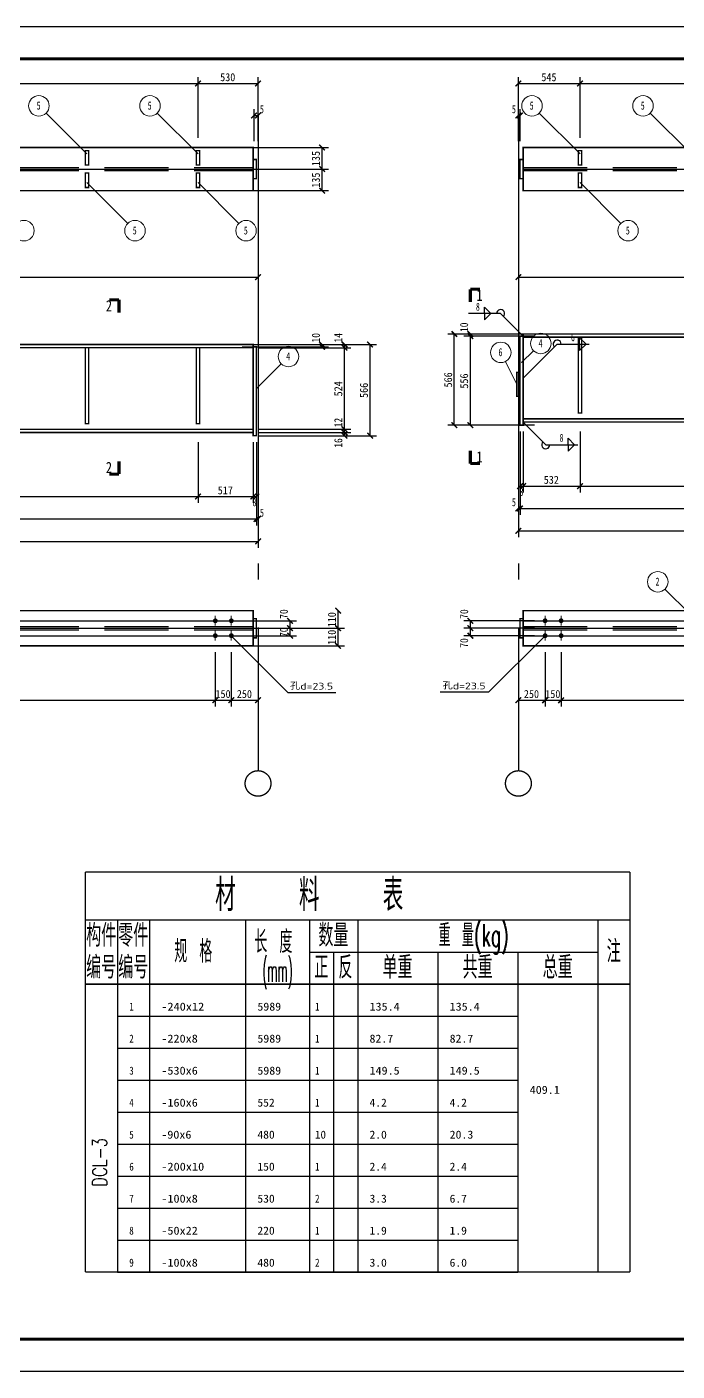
# Model space of a CAD drawing. Extents: x 69728788 to 149766163, y 20718153 to 43663798.
# Drawn here: x 74865001 to 74885297, y 20988016 to 21030016 of the extents above; entities that cross this region are included whole.
import ezdxf
from ezdxf.enums import TextEntityAlignment as Align

# ---------------------------------------------------------------- set-up
doc = ezdxf.new("R2010")
doc.units = 0
doc.header["$LTSCALE"] = 1000
doc.header["$MEASUREMENT"] = 0
doc.linetypes.add('2', pattern=[16, 12.5, -1.5, 0.5, -1.5])
doc.linetypes.add('5', pattern=[5.6, 2, -0.8, 2, -0.8])
for name, color, linetype in [('10', 7, 'CONTINUOUS'), ('320', 2, 'CONTINUOUS'), ('PUB_TITLE', 4, 'CONTINUOUS'), ('TC', 151, 'CONTINUOUS'), ('尺寸标注', 253, 'CONTINUOUS'), ('焊缝标注', 253, 'CONTINUOUS'), ('螺栓孔标注', 253, 'CONTINUOUS'), ('详图符号', 253, '2'), ('轴线__尺寸数字', 4, 'CONTINUOUS')]:
    doc.layers.add(name, color=color, linetype=linetype)
doc.layers.add('编号标注', color=9, linetype='CONTINUOUS', lineweight=18)
doc.styles.add('DIM_FONT', font='SIMPLEX.shx', dxfattribs={"width": 0.8})
doc.styles.add('HZ', font='txt', dxfattribs={"width": 0.7, "height": 5, "bigfont": 'STF:宋体'})
doc.styles.add('PkpmHz', font='Pkpmeng', dxfattribs={"width": 0.7, "bigfont": 'hztxt'})

msp = doc.modelspace()

# ---------------------------------------------------------------- linework, layer by layer
at = {"layer": '10', "const_width": 95}
for points in [[(74878843.8, 21021820.3), (74878843.8, 21021420.3)], [(74878843.8, 21021820.3), (74879143.8, 21021820.3)], [(74867875.9, 21021492), (74867575.9, 21021492)], [(74867875.9, 21021492), (74867875.9, 21021092)], [(74878843.8, 21016370.3), (74878843.8, 21016770.3)], [(74867875.9, 21016042), (74867875.9, 21016442)], [(74878843.8, 21016370.3), (74879143.8, 21016370.3)], [(74867875.9, 21016042), (74867575.9, 21016042)]]:
    msp.add_lwpolyline(points, dxfattribs=at)
at = {"layer": '320', "color": 253, "linetype": '5'}
for p, q in [((74847819.2, 21025624.2), (74872065.9, 21025624.2)), ((74880493.8, 21025624.2), (74904783.8, 21025624.2)), ((74847819.2, 21025524.2), (74872065.9, 21025524.2)), ((74880493.8, 21025524.2), (74904783.8, 21025524.2)), ((74847819.2, 21011277.5), (74872065.9, 21011277.5)), ((74847819.2, 21011177.5), (74872065.9, 21011177.5)), ((74880493.8, 21011277.5), (74904783.8, 21011277.5)), ((74880493.8, 21011177.5), (74904783.8, 21011177.5))]:
    msp.add_line(p, q, dxfattribs=at)
at = {"layer": '320', "const_width": 45}
for points in [[(74847819.2, 21026249.2), (74872065.9, 21026249.2), (74872065.9, 21024899.2), (74847819.2, 21024899.2), (74847819.2, 21026249.2)], [(74866825.9, 21026149.2), (74866925.9, 21026149.2), (74866925.9, 21025699.2), (74866825.9, 21025699.2), (74866825.9, 21026149.2)], [(74870292.6, 21026149.2), (74870392.6, 21026149.2), (74870392.6, 21025699.2), (74870292.6, 21025699.2), (74870292.6, 21026149.2)], [(74880493.8, 21026249.2), (74904783.8, 21026249.2), (74904783.8, 21024899.2), (74880493.8, 21024899.2), (74880493.8, 21026249.2)], [(74882217.1, 21026149.2), (74882317.1, 21026149.2), (74882317.1, 21025699.2), (74882217.1, 21025699.2), (74882217.1, 21026149.2)], [(74872065.9, 21025874.2), (74872165.9, 21025874.2), (74872165.9, 21025274.2), (74872065.9, 21025274.2), (74872065.9, 21025874.2)], [(74880393.8, 21025874.2), (74880493.8, 21025874.2), (74880493.8, 21025274.2), (74880393.8, 21025274.2), (74880393.8, 21025874.2)], [(74866825.9, 21025449.2), (74866925.9, 21025449.2), (74866925.9, 21024999.2), (74866825.9, 21024999.2), (74866825.9, 21025449.2)], [(74870292.6, 21025449.2), (74870392.6, 21025449.2), (74870392.6, 21024999.2), (74870292.6, 21024999.2), (74870292.6, 21025449.2)], [(74882217.1, 21025449.2), (74882317.1, 21025449.2), (74882317.1, 21024999.2), (74882217.1, 21024999.2), (74882217.1, 21025449.2)], [(74880393.8, 21020350.3), (74880493.8, 21020350.3), (74880493.8, 21017570.3), (74880393.8, 21017570.3), (74880393.8, 21020350.3)], [(74880493.8, 21020420.3), (74904783.8, 21020420.3), (74904783.8, 21020320.3), (74880493.8, 21020320.3), (74880493.8, 21020420.3)], [(74882217.1, 21020320.3), (74882317.1, 21020320.3), (74882317.1, 21017950.3), (74882217.1, 21017950.3), (74882217.1, 21020320.3)], [(74847819.2, 21020092), (74872065.9, 21020092), (74872065.9, 21019992), (74847819.2, 21019992), (74847819.2, 21020092)], [(74866825.9, 21019992), (74866925.9, 21019992), (74866925.9, 21017622), (74866825.9, 21017622), (74866825.9, 21019992)], [(74870292.6, 21019992), (74870392.6, 21019992), (74870392.6, 21017622), (74870292.6, 21017622), (74870292.6, 21019992)], [(74872065.9, 21020022), (74872165.9, 21020022), (74872165.9, 21017242), (74872065.9, 21017242), (74872065.9, 21020022)], [(74880293.8, 21019220.3), (74880393.8, 21019220.3), (74880393.8, 21018470.3), (74880293.8, 21018470.3), (74880293.8, 21019220.3)], [(74880493.8, 21017770.3), (74904783.8, 21017770.3), (74904783.8, 21017670.3), (74880493.8, 21017670.3), (74880493.8, 21017770.3)], [(74847819.2, 21017442), (74872065.9, 21017442), (74872065.9, 21017342), (74847819.2, 21017342), (74847819.2, 21017442)], [(74847819.2, 21011777.5), (74872065.9, 21011777.5), (74872065.9, 21010677.5), (74847819.2, 21010677.5), (74847819.2, 21011777.5)], [(74880493.8, 21011777.5), (74904783.8, 21011777.5), (74904783.8, 21010677.5), (74880493.8, 21010677.5), (74880493.8, 21011777.5)], [(74872065.9, 21011527.5), (74872165.9, 21011527.5), (74872165.9, 21010927.5), (74872065.9, 21010927.5), (74872065.9, 21011527.5)], [(74880393.8, 21011527.5), (74880493.8, 21011527.5), (74880493.8, 21010927.5), (74880393.8, 21010927.5), (74880393.8, 21011527.5)]]:
    msp.add_lwpolyline(points, dxfattribs=at)
at = {"layer": 'PUB_TITLE'}
msp.add_lwpolyline([(74842796.3, 20988016.2), (74931996.3, 20988016.2), (74931996.3, 21030016.2), (74842796.3, 21030016.2)], close=True, dxfattribs=at)
at = {"layer": 'PUB_TITLE', "const_width": 100}
msp.add_lwpolyline([(74845296.3, 20989016.2), (74930996.3, 20989016.2), (74930996.3, 21029016.2), (74845296.3, 21029016.2)], close=True, dxfattribs=at)
at = {"layer": '尺寸标注'}
for p, q in [((74849542.6, 21028249.2), (74870342.6, 21028249.2)), ((74870342.6, 21026549.2), (74870342.6, 21028449.2)), ((74870342.6, 21026549.2), (74870342.6, 21028449.2)), ((74870342.6, 21028249.2), (74872215.9, 21028249.2)), ((74872215.9, 21026549.2), (74872215.9, 21028449.2)), ((74880343.8, 21026549.2), (74880343.8, 21028449.2)), ((74880343.8, 21028249.2), (74882267.1, 21028249.2)), ((74882267.1, 21026549.2), (74882267.1, 21028449.2)), ((74882267.1, 21026549.2), (74882267.1, 21028449.2)), ((74882267.1, 21028249.2), (74903067.1, 21028249.2)), ((74872092.6, 21026449.2), (74872092.6, 21027449.2)), ((74872092.6, 21026449.2), (74872092.6, 21027449.2)), ((74872215.9, 21026449.2), (74872215.9, 21027449.2)), ((74880343.8, 21026449.2), (74880343.8, 21027449.2)), ((74880393.8, 21026449.2), (74880393.8, 21027449.2)), ((74880393.8, 21026449.2), (74880393.8, 21027449.2)), ((74872092.6, 21027249.2), (74872215.9, 21027249.2)), ((74880343.8, 21027249.2), (74880393.8, 21027249.2)), ((74871715.9, 21026249.2), (74874415.9, 21026249.2)), ((74872015.9, 21026249.2), (74873915.9, 21026249.2)), ((74874215.9, 21025574.2), (74874215.9, 21026249.2)), ((74871715.9, 21025574.2), (74874415.9, 21025574.2)), ((74871715.9, 21025574.2), (74874415.9, 21025574.2)), ((74872015.9, 21025574.2), (74873915.9, 21025574.2)), ((74874215.9, 21024899.2), (74874215.9, 21025574.2)), ((74871715.9, 21024899.2), (74874415.9, 21024899.2)), ((74872215.9, 21024699.2), (74872215.9, 21021999.2)), ((74880343.8, 21024699.2), (74880343.8, 21021999.2)), ((74850409.2, 21022199.2), (74871209.2, 21022199.2)), ((74871209.2, 21022199.2), (74872215.9, 21022199.2)), ((74880343.8, 21022199.2), (74881400.4, 21022199.2)), ((74881400.4, 21022199.2), (74883133.8, 21022199.2)), ((74883133.8, 21022199.2), (74903933.8, 21022199.2)), ((74880843.8, 21020420.3), (74878143.8, 21020420.3)), ((74878343.8, 21017570.3), (74878343.8, 21020420.3)), ((74880843.8, 21020420.3), (74878643.8, 21020420.3)), ((74880843.8, 21020350.3), (74878643.8, 21020350.3)), ((74880843.8, 21020350.3), (74878643.8, 21020350.3)), ((74878843.8, 21020350.3), (74878843.8, 21020420.3)), ((74878843.8, 21017570.3), (74878843.8, 21020350.3)), ((74871715.9, 21020092), (74874415.9, 21020092)), ((74871715.9, 21020022), (74874415.9, 21020022)), ((74872215.9, 21020092), (74875115.9, 21020092)), ((74872215.9, 21019992), (74875115.9, 21019992)), ((74872215.9, 21019992), (74875115.9, 21019992)), ((74872715.9, 21020092), (74875915.9, 21020092)), ((74874215.9, 21020022), (74874215.9, 21020092)), ((74874915.9, 21019992), (74874915.9, 21020092)), ((74874915.9, 21017442), (74874915.9, 21019992)), ((74875715.9, 21017242), (74875715.9, 21020092)), ((74872215.9, 21017442), (74875115.9, 21017442)), ((74872215.9, 21017442), (74875115.9, 21017442)), ((74872215.9, 21017342), (74875115.9, 21017342)), ((74872215.9, 21017342), (74875115.9, 21017342)), ((74872215.9, 21017242), (74875115.9, 21017242)), ((74872715.9, 21017242), (74875915.9, 21017242)), ((74874915.9, 21017342), (74874915.9, 21017442)), ((74874915.9, 21017242), (74874915.9, 21017342)), ((74880843.8, 21017570.3), (74878143.8, 21017570.3)), ((74880843.8, 21017570.3), (74878643.8, 21017570.3)), ((74880393.8, 21017370.3), (74880393.8, 21015470.3)), ((74880493.8, 21017370.3), (74880493.8, 21015470.3)), ((74880493.8, 21017370.3), (74880493.8, 21015470.3)), ((74882267.1, 21017370.3), (74882267.1, 21015470.3)), ((74882267.1, 21017370.3), (74882267.1, 21015470.3)), ((74870342.6, 21017042), (74870342.6, 21015142)), ((74870342.6, 21017042), (74870342.6, 21015142)), ((74872065.9, 21017042), (74872065.9, 21015142)), ((74872065.9, 21017042), (74872065.9, 21015142)), ((74872165.9, 21017042), (74872165.9, 21015142)), ((74880343.8, 21016670.3), (74880343.8, 21014770.3)), ((74880393.8, 21016670.3), (74880393.8, 21014770.3)), ((74880393.8, 21016670.3), (74880393.8, 21014770.3)), ((74872165.9, 21016342), (74872165.9, 21014442)), ((74872165.9, 21016342), (74872165.9, 21014442)), ((74872215.9, 21016342), (74872215.9, 21014442)), ((74880343.8, 21015970.3), (74880343.8, 21014070.3)), ((74872215.9, 21015642), (74872215.9, 21013742)), ((74880393.8, 21015670.3), (74880493.8, 21015670.3)), ((74880493.8, 21015670.3), (74882267.1, 21015670.3)), ((74882267.1, 21015670.3), (74903067.1, 21015670.3)), ((74849542.6, 21015342), (74870342.6, 21015342)), ((74870342.6, 21015342), (74872065.9, 21015342)), ((74872065.9, 21015342), (74872165.9, 21015342)), ((74880343.8, 21014970.3), (74880393.8, 21014970.3)), ((74880393.8, 21014970.3), (74904177.1, 21014970.3)), ((74847719.2, 21014642), (74872165.9, 21014642)), ((74872165.9, 21014642), (74872215.9, 21014642)), ((74847669.2, 21013942), (74872215.9, 21013942)), ((74880343.8, 21014270.3), (74904990.4, 21014270.3)), ((74874715.9, 21011227.5), (74874715.9, 21011777.5)), ((74871715.9, 21011460.8), (74873415.9, 21011460.8)), ((74873215.9, 21011227.5), (74873215.9, 21011460.8)), ((74880843.8, 21011460.8), (74878643.8, 21011460.8)), ((74878843.8, 21011227.5), (74878843.8, 21011460.8)), ((74871715.9, 21011227.5), (74873415.9, 21011227.5)), ((74871715.9, 21011227.5), (74873415.9, 21011227.5)), ((74871715.9, 21010994.2), (74873415.9, 21010994.2)), ((74871815.9, 21011227.5), (74874915.9, 21011227.5)), ((74871815.9, 21011227.5), (74874915.9, 21011227.5)), ((74873215.9, 21010994.2), (74873215.9, 21011227.5)), ((74874715.9, 21010677.5), (74874715.9, 21011227.5)), ((74880843.8, 21011227.5), (74878643.8, 21011227.5)), ((74880843.8, 21011227.5), (74878643.8, 21011227.5)), ((74880843.8, 21010994.2), (74878643.8, 21010994.2)), ((74878843.8, 21010994.2), (74878843.8, 21011227.5)), ((74871815.9, 21010677.5), (74874915.9, 21010677.5)), ((74870882.6, 21010477.5), (74870882.6, 21008777.5)), ((74870882.6, 21010477.5), (74870882.6, 21008777.5)), ((74871382.6, 21010477.5), (74871382.6, 21008777.5)), ((74871382.6, 21010477.5), (74871382.6, 21008777.5)), ((74872215.9, 21010477.5), (74872215.9, 21008777.5)), ((74880343.8, 21010477.5), (74880343.8, 21008777.5)), ((74881177.1, 21010477.5), (74881177.1, 21008777.5)), ((74881177.1, 21010477.5), (74881177.1, 21008777.5)), ((74881677.1, 21010477.5), (74881677.1, 21008777.5)), ((74881677.1, 21010477.5), (74881677.1, 21008777.5)), ((74849002.6, 21008977.5), (74870882.6, 21008977.5)), ((74870882.6, 21008977.5), (74871382.6, 21008977.5)), ((74871382.6, 21008977.5), (74872215.9, 21008977.5)), ((74880343.8, 21008977.5), (74881177.1, 21008977.5)), ((74881177.1, 21008977.5), (74881677.1, 21008977.5)), ((74881677.1, 21008977.5), (74903057.1, 21008977.5))]:
    msp.add_line(p, q, dxfattribs=at)
at = {"layer": '尺寸标注', "const_width": 45}
for points in [[(74870254.2, 21028160.8), (74870431, 21028337.6)], [(74870254.2, 21028160.8), (74870431, 21028337.6)], [(74872127.5, 21028160.8), (74872304.3, 21028337.6)], [(74880255.4, 21028160.8), (74880432.1, 21028337.6)], [(74882178.7, 21028160.8), (74882355.5, 21028337.6)], [(74882178.7, 21028160.8), (74882355.5, 21028337.6)], [(74872004.2, 21027160.8), (74872181, 21027337.6)], [(74872127.5, 21027160.8), (74872304.3, 21027337.6)], [(74880255.4, 21027160.8), (74880432.1, 21027337.6)], [(74880305.4, 21027160.8), (74880482.1, 21027337.6)], [(74880305.4, 21027160.8), (74880482.1, 21027337.6)], [(74874127.5, 21026337.6), (74874304.3, 21026160.8)], [(74874127.5, 21025662.6), (74874304.3, 21025485.8)], [(74874127.5, 21025662.6), (74874304.3, 21025485.8)], [(74874127.5, 21024987.6), (74874304.3, 21024810.8)], [(74872127.5, 21022110.8), (74872304.3, 21022287.6)], [(74880255.4, 21022110.8), (74880432.1, 21022287.6)], [(74874127.5, 21020180.4), (74874304.3, 21020003.6)], [(74874827.5, 21020180.4), (74875004.3, 21020003.6)], [(74875627.5, 21020180.4), (74875804.3, 21020003.6)], [(74878255.4, 21020508.7), (74878432.1, 21020331.9)], [(74878755.4, 21020508.7), (74878932.1, 21020331.9)], [(74878755.4, 21020438.7), (74878932.1, 21020261.9)], [(74878755.4, 21020438.7), (74878932.1, 21020261.9)], [(74874127.5, 21020110.4), (74874304.3, 21019933.6)], [(74874827.5, 21020080.4), (74875004.3, 21019903.6)], [(74874827.5, 21020080.4), (74875004.3, 21019903.6)], [(74878255.4, 21017658.7), (74878432.1, 21017481.9)], [(74878755.4, 21017658.7), (74878932.1, 21017481.9)], [(74874827.5, 21017530.4), (74875004.3, 21017353.6)], [(74874827.5, 21017530.4), (74875004.3, 21017353.6)], [(74874827.5, 21017430.4), (74875004.3, 21017253.6)], [(74874827.5, 21017430.4), (74875004.3, 21017253.6)], [(74874827.5, 21017330.4), (74875004.3, 21017153.6)], [(74875627.5, 21017330.4), (74875804.3, 21017153.6)], [(74880305.4, 21015581.9), (74880482.1, 21015758.7)], [(74880405.4, 21015581.9), (74880582.1, 21015758.7)], [(74880405.4, 21015581.9), (74880582.1, 21015758.7)], [(74882178.7, 21015581.9), (74882355.5, 21015758.7)], [(74882178.7, 21015581.9), (74882355.5, 21015758.7)], [(74870254.2, 21015253.6), (74870431, 21015430.4)], [(74870254.2, 21015253.6), (74870431, 21015430.4)], [(74871977.5, 21015253.6), (74872154.3, 21015430.4)], [(74871977.5, 21015253.6), (74872154.3, 21015430.4)], [(74872077.5, 21015253.6), (74872254.3, 21015430.4)], [(74872077.5, 21014553.6), (74872254.3, 21014730.4)], [(74872077.5, 21014553.6), (74872254.3, 21014730.4)], [(74872127.5, 21014553.6), (74872304.3, 21014730.4)], [(74880255.4, 21014881.9), (74880432.1, 21015058.7)], [(74880305.4, 21014881.9), (74880482.1, 21015058.7)], [(74880305.4, 21014881.9), (74880482.1, 21015058.7)], [(74880255.4, 21014181.9), (74880432.1, 21014358.7)], [(74872127.5, 21013853.6), (74872304.3, 21014030.4)], [(74874627.5, 21011865.9), (74874804.3, 21011689.1)], [(74873127.5, 21011549.2), (74873304.3, 21011372.4)], [(74878755.4, 21011549.2), (74878932.1, 21011372.4)], [(74873127.5, 21011315.9), (74873304.3, 21011139.1)], [(74873127.5, 21011315.9), (74873304.3, 21011139.1)], [(74873127.5, 21011082.6), (74873304.3, 21010905.8)], [(74874627.5, 21011315.9), (74874804.3, 21011139.1)], [(74874627.5, 21011315.9), (74874804.3, 21011139.1)], [(74878755.4, 21011315.9), (74878932.1, 21011139.1)], [(74878755.4, 21011315.9), (74878932.1, 21011139.1)], [(74878755.4, 21011082.6), (74878932.1, 21010905.8)], [(74874627.5, 21010765.9), (74874804.3, 21010589.1)], [(74870794.2, 21008889.1), (74870971, 21009065.9)], [(74870794.2, 21008889.1), (74870971, 21009065.9)], [(74871294.2, 21008889.1), (74871471, 21009065.9)], [(74871294.2, 21008889.1), (74871471, 21009065.9)], [(74872127.5, 21008889.1), (74872304.3, 21009065.9)], [(74880255.4, 21008889.1), (74880432.1, 21009065.9)], [(74881088.7, 21008889.1), (74881265.5, 21009065.9)], [(74881088.7, 21008889.1), (74881265.5, 21009065.9)], [(74881588.7, 21008889.1), (74881765.5, 21009065.9)], [(74881588.7, 21008889.1), (74881765.5, 21009065.9)]]:
    msp.add_lwpolyline(points, dxfattribs=at)
at = {"layer": '焊缝标注'}
for p, q in [((74879787.5, 21021058.2), (74878787.5, 21021058.2)), ((74879487.5, 21021058.2), (74879287.5, 21021258.2)), ((74879287.5, 21021058.2), (74879287.5, 21021258.2)), ((74879487.5, 21021058.2), (74879287.5, 21020858.2)), ((74879287.5, 21021058.2), (74879287.5, 21020858.2)), ((74880493.8, 21020350.3), (74879787.5, 21021058.2)), ((74882254.8, 21020305.5), (74882454.8, 21020105.5)), ((74882254.8, 21020105.5), (74882254.8, 21020305.5)), ((74880493.8, 21019045.3), (74881554.8, 21020105.5)), ((74881554.8, 21020105.5), (74882554.8, 21020105.5)), ((74882254.8, 21019905.5), (74882454.8, 21020105.5)), ((74882254.8, 21020105.5), (74882254.8, 21019905.5)), ((74880493.8, 21017670.3), (74881198.9, 21016961.2)), ((74881198.9, 21016961.2), (74882198.9, 21016961.2)), ((74881898.9, 21017161.2), (74882098.9, 21016961.2)), ((74881898.9, 21016961.2), (74881898.9, 21017161.2)), ((74881898.9, 21016761.2), (74882098.9, 21016961.2)), ((74881898.9, 21016961.2), (74881898.9, 21016761.2))]:
    msp.add_line(p, q, dxfattribs=at)
at = {"layer": '焊缝标注', "const_width": 75}
for points in [[(74870920.1, 21011460.8, 1), (74870845.1, 21011460.8, 1), (74870920.1, 21011460.8, 1)], [(74870920.1, 21011460.8, 1), (74870845.1, 21011460.8, 1), (74870920.1, 21011460.8, 1)], [(74871420.1, 21011460.8, 1), (74871345.1, 21011460.8, 1), (74871420.1, 21011460.8, 1)], [(74871420.1, 21011460.8, 1), (74871345.1, 21011460.8, 1), (74871420.1, 21011460.8, 1)], [(74881214.6, 21011460.8, 1), (74881139.6, 21011460.8, 1), (74881214.6, 21011460.8, 1)], [(74881214.6, 21011460.8, 1), (74881139.6, 21011460.8, 1), (74881214.6, 21011460.8, 1)], [(74881714.6, 21011460.8, 1), (74881639.6, 21011460.8, 1), (74881714.6, 21011460.8, 1)], [(74881714.6, 21011460.8, 1), (74881639.6, 21011460.8, 1), (74881714.6, 21011460.8, 1)], [(74870920.1, 21010994.2, 1), (74870845.1, 21010994.2, 1), (74870920.1, 21010994.2, 1)], [(74870920.1, 21010994.2, 1), (74870845.1, 21010994.2, 1), (74870920.1, 21010994.2, 1)], [(74871420.1, 21010994.2, 1), (74871345.1, 21010994.2, 1), (74871420.1, 21010994.2, 1)], [(74871420.1, 21010994.2, 1), (74871345.1, 21010994.2, 1), (74871420.1, 21010994.2, 1)], [(74881214.6, 21010994.2, 1), (74881139.6, 21010994.2, 1), (74881214.6, 21010994.2, 1)], [(74881214.6, 21010994.2, 1), (74881139.6, 21010994.2, 1), (74881214.6, 21010994.2, 1)], [(74881714.6, 21010994.2, 1), (74881639.6, 21010994.2, 1), (74881714.6, 21010994.2, 1)], [(74881714.6, 21010994.2, 1), (74881639.6, 21010994.2, 1), (74881714.6, 21010994.2, 1)]]:
    msp.add_lwpolyline(points, format="xyb", dxfattribs=at)
at = {"layer": '焊缝标注'}
for centre, start, end in [((74879787.5, 21021058.2), 314.93158, 180), ((74881554.8, 21020105.5), 0, 224.97719), ((74881198.9, 21016961.2), 134.84033, 0)]:
    msp.add_arc(centre, 125, start, end, dxfattribs=at)
for points in [[(74880493.8, 21020350.3), (74880433.7, 21020431.7), (74880412.5, 21020410.5)], [(74880493.8, 21019045.3), (74880575.1, 21019105.3), (74880553.9, 21019126.6)], [(74880493.8, 21017670.3), (74880553.6, 21017588.8), (74880574.9, 21017609.9)]]:
    msp.add_solid(points, dxfattribs=at)
at = {"layer": '编号标注'}
for p, q in [((74866875.9, 21026049.2), (74865602.2, 21027322.9)), ((74870342.6, 21026049.2), (74869068.8, 21027322.9)), ((74882267.1, 21026049.2), (74880993.4, 21027322.9)), ((74885733.8, 21026049.2), (74884460, 21027322.9)), ((74866875.9, 21025149.2), (74868149.6, 21023875.4)), ((74870342.6, 21025149.2), (74871616.3, 21023875.4)), ((74882267.1, 21025149.2), (74883540.8, 21023875.4)), ((74880443.8, 21019525.3), (74880817.5, 21019899)), ((74872165.9, 21018717), (74872939.6, 21019490.7)), ((74880293.8, 21018845.3), (74879936.9, 21019559.1)), ((74885693.8, 21011677.5), (74884920, 21012451.2)), ((74870732.6, 21011460.8), (74871032.6, 21011460.8)), ((74870882.6, 21011610.8), (74870882.6, 21011310.8)), ((74871232.6, 21011460.8), (74871532.6, 21011460.8)), ((74871382.6, 21011610.8), (74871382.6, 21011310.8)), ((74881027.1, 21011460.8), (74881327.1, 21011460.8)), ((74881177.1, 21011610.8), (74881177.1, 21011310.8)), ((74881527.1, 21011460.8), (74881827.1, 21011460.8)), ((74881677.1, 21011610.8), (74881677.1, 21011310.8)), ((74870732.6, 21010994.2), (74871032.6, 21010994.2)), ((74870882.6, 21011144.2), (74870882.6, 21010844.2)), ((74871232.6, 21010994.2), (74871532.6, 21010994.2)), ((74871382.6, 21011144.2), (74871382.6, 21010844.2)), ((74881027.1, 21010994.2), (74881327.1, 21010994.2)), ((74881177.1, 21011144.2), (74881177.1, 21010844.2)), ((74881527.1, 21010994.2), (74881827.1, 21010994.2)), ((74881677.1, 21011144.2), (74881677.1, 21010844.2))]:
    msp.add_line(p, q, dxfattribs=at)
at = {"layer": '编号标注', "const_width": 10}
for points in [[(74866880.9, 21026049.2, 1), (74866870.9, 21026049.2, 1), (74866880.9, 21026049.2, 1)], [(74870347.6, 21026049.2, 1), (74870337.6, 21026049.2, 1), (74870347.6, 21026049.2, 1)], [(74882272.1, 21026049.2, 1), (74882262.1, 21026049.2, 1), (74882272.1, 21026049.2, 1)], [(74866880.9, 21025149.2, 1), (74866870.9, 21025149.2, 1), (74866880.9, 21025149.2, 1)], [(74870347.6, 21025149.2, 1), (74870337.6, 21025149.2, 1), (74870347.6, 21025149.2, 1)], [(74882272.1, 21025149.2, 1), (74882262.1, 21025149.2, 1), (74882272.1, 21025149.2, 1)], [(74880448.8, 21019525.3, 1), (74880438.8, 21019525.3, 1), (74880448.8, 21019525.3, 1)], [(74872170.9, 21018717, 1), (74872160.9, 21018717, 1), (74872170.9, 21018717, 1)], [(74880298.8, 21018845.3, 1), (74880288.8, 21018845.3, 1), (74880298.8, 21018845.3, 1)]]:
    msp.add_lwpolyline(points, format="xyb", dxfattribs=at)
at = {"layer": '编号标注'}
for centre in [(74865375.9, 21027549.2), (74868842.6, 21027549.2), (74880767.1, 21027549.2), (74884233.8, 21027549.2), (74864909.2, 21023649.2), (74868375.9, 21023649.2), (74871842.6, 21023649.2), (74883767.1, 21023649.2), (74879793.8, 21019845.3), (74881043.8, 21020125.3), (74873165.9, 21019717), (74884693.8, 21012677.5)]:
    msp.add_circle(centre, 320, dxfattribs=at)
at = {"layer": '螺栓孔标注'}
for p, q in [((74871382.6, 21010994.2), (74873145.4, 21009221.5)), ((74881177.1, 21010994.2), (74879405.8, 21009229.9)), ((74873145.4, 21009221.5), (74874645.4, 21009221.5)), ((74879405.8, 21009229.9), (74877905.8, 21009229.9))]:
    msp.add_line(p, q, dxfattribs=at)
at = {"layer": '螺栓孔标注', "const_width": 10}
for points in [[(74871387.6, 21010994.2, 1), (74871377.6, 21010994.2, 1), (74871387.6, 21010994.2, 1)], [(74881182.1, 21010994.2, 1), (74881172.1, 21010994.2, 1), (74881182.1, 21010994.2, 1)]]:
    msp.add_lwpolyline(points, format="xyb", dxfattribs=at)
at = {"layer": '详图符号'}
for p, q in [((74872215.9, 21027249.2), (74872215.9, 21006777.5)), ((74880343.8, 21027249.2), (74880343.8, 21006777.5)), ((74847819.2, 21025574.2), (74872065.9, 21025574.2)), ((74880493.8, 21025574.2), (74904783.8, 21025574.2)), ((74847819.2, 21011460.8), (74872065.9, 21011460.8)), ((74880493.8, 21011460.8), (74904783.8, 21011460.8)), ((74847819.2, 21011227.5), (74872065.9, 21011227.5)), ((74847819.2, 21010994.2), (74872065.9, 21010994.2)), ((74880493.8, 21011227.5), (74904783.8, 21011227.5)), ((74880493.8, 21010994.2), (74904783.8, 21010994.2))]:
    msp.add_line(p, q, dxfattribs=at)
for centre in [(74872215.9, 21006377.5), (74880343.8, 21006377.5)]:
    msp.add_circle(centre, 400, dxfattribs=at)
at = {"layer": '轴线__尺寸数字'}
for p, q in [((74867826.7, 21002110), (74867826.7, 21001110)), ((74868826.7, 21002110), (74868826.7, 21001110)), ((74871826.7, 21002110), (74871826.7, 21001110)), ((74873826.7, 21002110), (74873826.7, 21001110)), ((74875326.7, 21002110), (74875326.7, 21001110)), ((74882826.7, 21002110), (74882826.7, 21001110)), ((74867826.7, 21001110), (74867826.7, 21000110)), ((74868826.7, 21001110), (74868826.7, 21000110)), ((74871826.7, 21001110), (74871826.7, 21000110)), ((74873826.7, 21001110), (74882826.7, 21001110)), ((74873826.7, 21001110), (74873826.7, 21000110)), ((74874576.7, 21001110), (74874576.7, 21000110)), ((74875326.7, 21001110), (74875326.7, 21000110)), ((74877826.7, 21001110), (74877826.7, 21000110)), ((74880326.7, 21001110), (74880326.7, 21000110)), ((74882826.7, 21001110), (74882826.7, 21000110)), ((74866826.7, 21000110), (74883826.7, 21000110)), ((74867826.7, 21000110), (74867826.7, 20991110)), ((74868826.7, 21000110), (74868826.7, 20991110)), ((74871826.7, 21000110), (74871826.7, 20991110)), ((74873826.7, 21000110), (74873826.7, 20991110)), ((74874576.7, 21000110), (74874576.7, 20991110)), ((74875326.7, 21000110), (74875326.7, 20991110)), ((74877826.7, 21000110), (74877826.7, 20991110)), ((74880326.7, 21000110), (74880326.7, 20991110)), ((74882826.7, 21000110), (74882826.7, 20991110)), ((74867826.7, 20999110), (74880326.7, 20999110)), ((74867826.7, 20998110), (74880326.7, 20998110)), ((74867826.7, 20997110), (74880326.7, 20997110)), ((74867826.7, 20996110), (74880326.7, 20996110)), ((74867826.7, 20995110), (74880326.7, 20995110)), ((74867826.7, 20994110), (74880326.7, 20994110)), ((74867826.7, 20993110), (74880326.7, 20993110)), ((74867826.7, 20992110), (74880326.7, 20992110)), ((74867826.7, 20991110), (74880326.7, 20991110))]:
    msp.add_line(p, q, dxfattribs=at)
at = {"layer": '轴线__尺寸数字', "const_width": 45}
for points in [[(74866826.7, 21003610), (74883826.7, 21003610)], [(74866826.7, 21003610), (74866826.7, 21002110)], [(74883826.7, 21003610), (74883826.7, 21002110)], [(74866826.7, 21002110), (74883826.7, 21002110)], [(74866826.7, 21002110), (74866826.7, 21001110)], [(74883826.7, 21002110), (74883826.7, 21001110)], [(74866826.7, 21001110), (74866826.7, 21000110)], [(74883826.7, 21001110), (74883826.7, 21000110)], [(74866826.7, 21000110), (74883826.7, 21000110)], [(74866826.7, 21000110), (74866826.7, 20991110)], [(74883826.7, 21000110), (74883826.7, 20991110)], [(74866826.7, 20991110), (74883826.7, 20991110)]]:
    msp.add_lwpolyline(points, dxfattribs=at)

# ---------------------------------------------------------------- texts
at = {"layer": '10'}
for s, width, p, p2 in [('2', 1.002849, (74867467.9, 21021127.5), (74867656.9, 21021127.5)), ('1', 2.807999, (74879035.8, 21021455.8), (74879224.8, 21021455.8)), ('2', 1.002849, (74867467.9, 21016077.5), (74867656.9, 21016077.5)), ('1', 2.807999, (74879035.8, 21016405.8), (74879224.8, 21016405.8))]:
    msp.add_text(s, height=350, dxfattribs=dict(at, width=width)).set_placement(p, p2, align=Align.FIT)
at = {"layer": 'TC', "color": 7, "style": 'DIM_FONT', "width": 0.75}
msp.add_text('DCL-3', height=450, rotation=90, dxfattribs=at).set_placement((74867500.9, 20993779))
at = {"layer": '尺寸标注'}
for s, width, p, p2 in [('530', 0.909995, (74871034.2, 21028319.2), (74871506.7, 21028319.2)), ('545', 0.910001, (74881060.4, 21028319.2), (74881532.9, 21028319.2)), ('5', 0.910005, (74872277.1, 21027319.2), (74872399.7, 21027319.2)), ('5', 0.909999, (74880142.5, 21027319.2), (74880265, 21027319.2)), ('532', 0.910001, (74881135.4, 21015740.3), (74881607.9, 21015740.3)), ('517', 0.982795, (74870959.2, 21015412), (74871431.7, 21015412)), ('8', 0.909999, (74880373.8, 21015365.3), (74880496.3, 21015365.3)), ('8', 0.910005, (74872045.9, 21015037), (74872168.4, 21015037)), ('5', 0.909999, (74880142.5, 21015040.3), (74880265, 21015040.3)), ('5', 0.910005, (74872277.1, 21014712), (74872399.7, 21014712)), ('150', 0.982795, (74870887.6, 21009047.5), (74871360.1, 21009047.5)), ('250', 0.910007, (74871554.2, 21009047.5), (74872026.7, 21009047.5)), ('250', 0.91, (74880515.4, 21009047.5), (74880987.9, 21009047.5)), ('150', 0.982801, (74881182.1, 21009047.5), (74881654.6, 21009047.5))]:
    msp.add_text(s, height=250, dxfattribs=dict(at, width=width)).set_placement(p, p2, align=Align.FIT)
for s, width, p, p2 in [('135', 0.982801, (74874145.9, 21025666.7), (74874145.9, 21026139.2)), ('135', 0.982801, (74874145.9, 21024991.7), (74874145.9, 21025464.2)), ('10', 1.031335, (74878773.8, 21020481.5), (74878773.8, 21020779)), ('10', 1.031335, (74874145.9, 21020153.3), (74874145.9, 21020450.8)), ('14', 0.998067, (74874845.9, 21020153.3), (74874845.9, 21020450.8)), ('524', 0.893456, (74874845.9, 21018472), (74874845.9, 21018944.5)), ('566', 0.927171, (74878273.8, 21018750.3), (74878273.8, 21019222.8)), ('556', 0.927165, (74878773.8, 21018715.3), (74878773.8, 21019187.8)), ('566', 0.927171, (74875645.9, 21018422), (74875645.9, 21018894.5)), ('12', 1.031335, (74874845.9, 21017503.3), (74874845.9, 21017800.8)), ('16', 1.066899, (74874845.9, 21016865.8), (74874845.9, 21017163.3)), ('70', 0.910002, (74873145.9, 21011522.1), (74873145.9, 21011819.6)), ('70', 0.910002, (74878773.8, 21011522.1), (74878773.8, 21011819.6)), ('110', 1.068269, (74874645.9, 21011257.5), (74874645.9, 21011730)), ('70', 0.909993, (74873145.9, 21010953.3), (74873145.9, 21011250.8)), ('110', 1.068269, (74874645.9, 21010707.5), (74874645.9, 21011180)), ('70', 0.910002, (74878773.8, 21010617.9), (74878773.8, 21010915.4))]:
    msp.add_text(s, height=250, rotation=90, dxfattribs=dict(at, width=width)).set_placement(p, p2, align=Align.FIT)
at = {"layer": '焊缝标注'}
for s, width, p, p2 in [('8', 0.910005, (74879017.5, 21021148.2), (74879140, 21021148.2)), ('6', 0.979999, (74881984.8, 21020195.5), (74882107.3, 21020195.5)), ('8', 0.910005, (74881628.9, 21017051.2), (74881751.4, 21017051.2))]:
    msp.add_text(s, height=250, dxfattribs=dict(at, width=width)).set_placement(p, p2, align=Align.FIT)
at = {"layer": '焊缝标注', "style": 'PkpmHz', "width": 1.235803}
for p, p2 in [((74873212.9, 21009311.5), (74874560.4, 21009311.5)), ((74877973.3, 21009319.9), (74879320.8, 21009319.9))]:
    msp.add_text('孔d=23.5', height=210, dxfattribs=at).set_placement(p, p2, align=Align.FIT)
at = {"layer": '编号标注'}
for s, width, p, p2 in [('5', 0.909982, (74865305.9, 21027431.7), (74865428.4, 21027431.7)), ('5', 0.910005, (74868772.6, 21027431.7), (74868895.1, 21027431.7)), ('5', 0.909999, (74880697.1, 21027431.7), (74880819.6, 21027431.7)), ('5', 0.910005, (74884163.8, 21027431.7), (74884286.3, 21027431.7)), ('5', 0.909982, (74868305.9, 21023531.7), (74868428.4, 21023531.7)), ('5', 0.910005, (74871772.6, 21023531.7), (74871895.1, 21023531.7)), ('5', 0.909999, (74883697.1, 21023531.7), (74883819.6, 21023531.7)), ('4', 0.849332, (74880973.8, 21020007.8), (74881096.3, 21020007.8)), ('4', 0.849338, (74873095.9, 21019599.5), (74873218.4, 21019599.5)), ('6', 0.979999, (74879723.8, 21019727.8), (74879846.3, 21019727.8)), ('2', 0.909993, (74884623.8, 21012560), (74884746.3, 21012560))]:
    msp.add_text(s, height=250, dxfattribs=dict(at, width=width)).set_placement(p, p2, align=Align.FIT)
at = {"layer": '轴线__尺寸数字', "style": 'HZ'}
for s, height, width, p, p2 in [('材   料   表', 1000, 0.688477, (74870876.7, 21002390), (74876751.7, 21002390)), ('重 量(kg)', 700, 0.488281, (74877851.7, 21001281), (74880039.2, 21001281)), ('构件', 700, 0.470843, (74866851.7, 21001281), (74867789.2, 21001281)), ('零件', 700, 0.470843, (74867851.7, 21001281), (74868789.2, 21001281)), ('长 度', 700, 0.477121, (74872101.7, 21001081), (74873289.2, 21001081)), ('数量', 700, 0.470843, (74874101.7, 21001281), (74875039.2, 21001281)), ('规 格', 700, 0.477121, (74869601.7, 21000781), (74870789.2, 21000781)), ('注', 700, 0.439453, (74883101.7, 21000781), (74883539.2, 21000781)), ('编号', 700, 0.470843, (74866851.7, 21000281), (74867789.2, 21000281)), ('编号', 700, 0.470843, (74867851.7, 21000281), (74868789.2, 21000281)), ('(mm)', 700, 0.470843, (74872351.7, 21000181), (74873289.2, 21000181)), ('正', 700, 0.439453, (74873976.7, 21000281), (74874414.2, 21000281)), ('反', 700, 0.439453, (74874726.7, 21000281), (74875164.2, 21000281)), ('单重', 700, 0.470843, (74876101.7, 21000281), (74877039.2, 21000281)), ('共重', 700, 0.470843, (74878601.7, 21000281), (74879539.2, 21000281)), ('总重', 700, 0.470843, (74881101.7, 21000281), (74882039.2, 21000281))]:
    msp.add_text(s, height=height, dxfattribs=dict(at, width=width)).set_placement(p, p2, align=Align.FIT)
at = {"layer": '轴线__尺寸数字'}
for s, width, p, p2 in [('1', 2.911924, (74868196.7, 20999280), (74868336.7, 20999280)), ('-240x12', 1.047817, (74869196.7, 20999280), (74870536.7, 20999280)), ('5989', 1.054241, (74872196.7, 20999280), (74872936.7, 20999280)), ('1', 2.911924, (74873996.7, 20999280), (74874136.7, 20999280)), ('135.4', 1.206909, (74875696.7, 20999280), (74876636.7, 20999280)), ('135.4', 1.206909, (74878196.7, 20999280), (74879136.7, 20999280)), ('2', 1.039973, (74868196.7, 20998280), (74868336.7, 20998280)), ('-220x8', 1.01333, (74869196.7, 20998280), (74870336.7, 20998280)), ('5989', 1.054241, (74872196.7, 20998280), (74872936.7, 20998280)), ('1', 2.911924, (74873996.7, 20998280), (74874136.7, 20998280)), ('82.7', 1.202494, (74875696.7, 20998280), (74876436.7, 20998280)), ('82.7', 1.202494, (74878196.7, 20998280), (74878936.7, 20998280)), ('3', 1.039973, (74868196.7, 20997280), (74868336.7, 20997280)), ('-530x6', 1.022066, (74869196.7, 20997280), (74870336.7, 20997280)), ('5989', 1.054241, (74872196.7, 20997280), (74872936.7, 20997280)), ('1', 2.911924, (74873996.7, 20997280), (74874136.7, 20997280)), ('149.5', 1.221995, (74875696.7, 20997280), (74876636.7, 20997280)), ('149.5', 1.221995, (74878196.7, 20997280), (74879136.7, 20997280)), ('409.1', 1.303462, (74880696.7, 20996680), (74881636.7, 20996680)), ('4', 0.970641, (74868196.7, 20996280), (74868336.7, 20996280)), ('-160x6', 1.058568, (74869196.7, 20996280), (74870336.7, 20996280)), ('552', 1.039993, (74872196.7, 20996280), (74872736.7, 20996280)), ('1', 2.911924, (74873996.7, 20996280), (74874136.7, 20996280)), ('4.2', 1.276355, (74875696.7, 20996280), (74876236.7, 20996280)), ('4.2', 1.276355, (74878196.7, 20996280), (74878736.7, 20996280)), ('5', 1.039973, (74868196.7, 20995280), (74868336.7, 20995280)), ('-90x6', 1.018329, (74869196.7, 20995280), (74870136.7, 20995280)), ('480', 1.039993, (74872196.7, 20995280), (74872736.7, 20995280)), ('10', 1.178654, (74873996.7, 20995280), (74874336.7, 20995280)), ('2.0', 1.276355, (74875696.7, 20995280), (74876236.7, 20995280)), ('20.3', 1.202494, (74878196.7, 20995280), (74878936.7, 20995280)), ('6', 1.119971, (74868196.7, 20994280), (74868336.7, 20994280)), ('-200x10', 1.047817, (74869196.7, 20994280), (74870536.7, 20994280)), ('150', 1.123192, (74872196.7, 20994280), (74872736.7, 20994280)), ('1', 2.911924, (74873996.7, 20994280), (74874136.7, 20994280)), ('2.4', 1.247992, (74875696.7, 20994280), (74876236.7, 20994280)), ('2.4', 1.247992, (74878196.7, 20994280), (74878736.7, 20994280)), ('7', 1.039973, (74868196.7, 20993280), (74868336.7, 20993280)), ('-100x8', 1.0492, (74869196.7, 20993280), (74870336.7, 20993280)), ('530', 1.039993, (74872196.7, 20993280), (74872736.7, 20993280)), ('2', 1.039973, (74873996.7, 20993280), (74874136.7, 20993280)), ('3.3', 1.276355, (74875696.7, 20993280), (74876236.7, 20993280)), ('6.7', 1.276355, (74878196.7, 20993280), (74878736.7, 20993280)), ('8', 1.039973, (74868196.7, 20992280), (74868336.7, 20992280)), ('-50x22', 1.01333, (74869196.7, 20992280), (74870336.7, 20992280)), ('220', 1.039993, (74872196.7, 20992280), (74872736.7, 20992280)), ('1', 2.911924, (74873996.7, 20992280), (74874136.7, 20992280)), ('1.9', 1.43999, (74875696.7, 20992280), (74876236.7, 20992280)), ('1.9', 1.43999, (74878196.7, 20992280), (74878736.7, 20992280)), ('9', 1.119971, (74868196.7, 20991280), (74868336.7, 20991280)), ('-100x8', 1.0492, (74869196.7, 20991280), (74870336.7, 20991280)), ('480', 1.039993, (74872196.7, 20991280), (74872736.7, 20991280)), ('2', 1.039973, (74873996.7, 20991280), (74874136.7, 20991280)), ('3.0', 1.276355, (74875696.7, 20991280), (74876236.7, 20991280)), ('6.0', 1.276355, (74878196.7, 20991280), (74878736.7, 20991280))]:
    msp.add_text(s, height=250, dxfattribs=dict(at, width=width)).set_placement(p, p2, align=Align.FIT)

doc.saveas('drawing.dxf')
